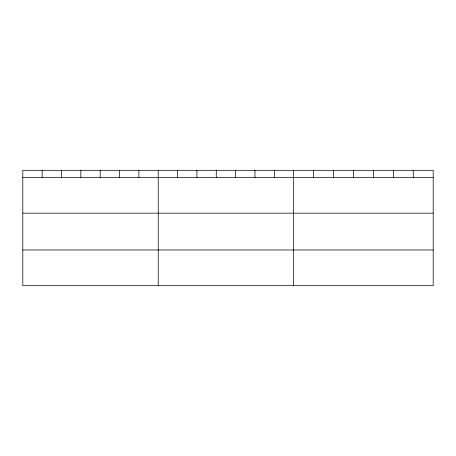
<?xml version="1.0" encoding="UTF-8"?>
<svg xmlns="http://www.w3.org/2000/svg" width="456" height="456" viewBox="0 0 456 456"><rect width="100%" height="100%" fill="white"/><g stroke="black" fill="none" stroke-linecap="round" stroke-linejoin="round"><path stroke-width="0.68" d="M433.2 177.447L433.2 285.69L22.8 285.69L22.8 170.31L433.2 170.31L433.2 177.447L22.8 177.447M22.8 213.169L433.2 213.169M22.8 249.968L433.2 249.968M413.267 170.31L413.267 177.447M393.334 170.31L393.334 177.447M373.401 170.31L373.401 177.447M353.463 170.31L353.463 177.447M333.53 170.31L333.53 177.447M313.597 170.31L313.597 177.447M293.664 170.31L293.664 285.69M274.318 170.31L274.318 177.447M254.967 170.31L254.967 177.447M235.621 170.31L235.621 177.447M216.275 170.31L216.275 177.447M196.929 170.31L196.929 177.447M177.578 170.31L177.578 177.447M158.232 170.31L158.232 285.69M138.886 170.31L138.886 177.447M119.535 170.31L119.535 177.447M100.189 170.31L100.189 177.447M80.843 170.31L80.843 177.447M61.497 170.31L61.497 177.447M42.146 170.31L42.146 177.447"/></g></svg>
